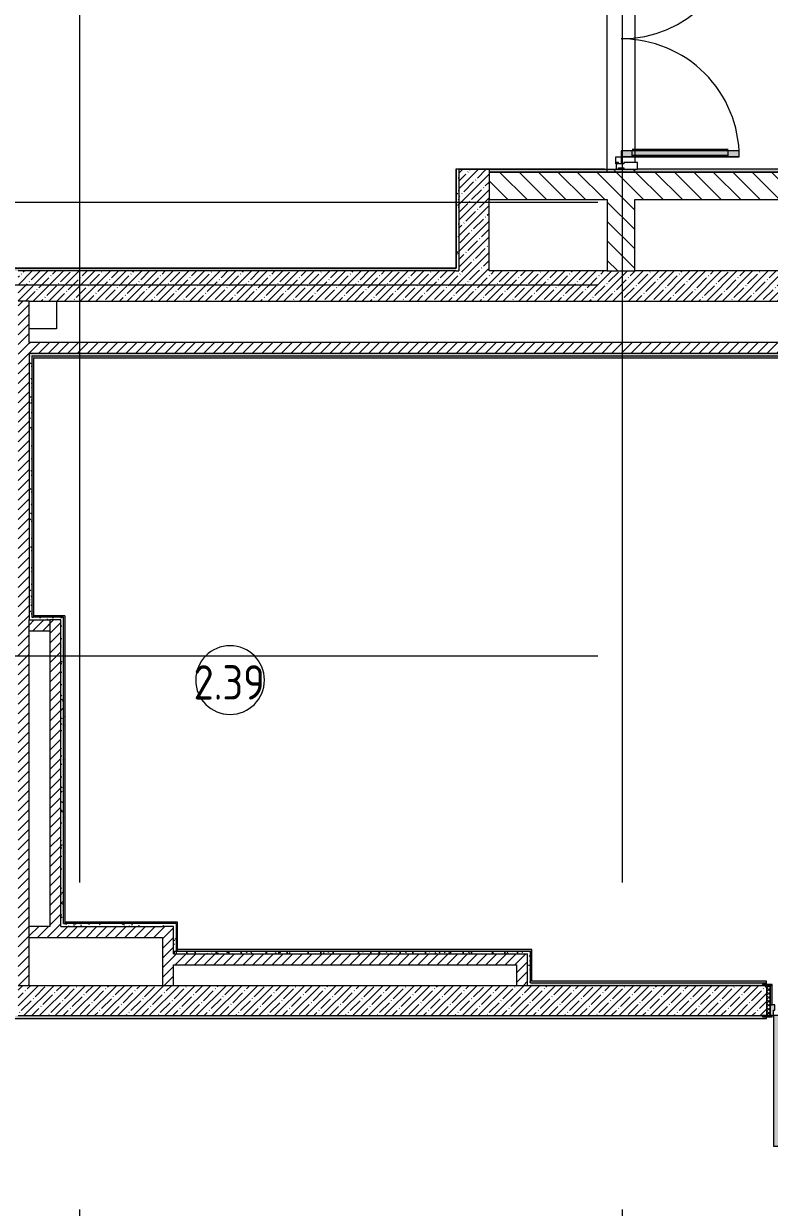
# Model space of a CAD drawing. Header units: millimetres. Extents: x -6228 to 200708, y -8553 to 29014.
# Drawn here: x 145194 to 150624, y 3785 to 12400 of the extents above; entities that cross this region are included whole.
import ezdxf

# ---------------------------------------------------------------- set-up
doc = ezdxf.new("R2010")
doc.units = ezdxf.units.MM
doc.linetypes.add('Осевая', pattern=[15875, 3175, -2381.25, 7937.5, -2381.25])
for name, color, linetype, lineweight in [('A-AREA-IDEN', 7, 'Continuous', 9), ('A-GLAZ-CWMG-3', 7, 'Continuous', 9), ('A-WALL-4', 7, 'Continuous', 13), ('I-WALL-6', 7, 'Continuous', 9), ('Оси-2', 7, 'Осевая', 9)]:
    doc.layers.add(name, color=color, linetype=linetype, lineweight=lineweight)
for name, color, linetype, lineweight, true_color in [('A-DETL-GENF-5', 7, 'Continuous', 9, 0xe2e2e2), ('A-DETL-GENF-6', 7, 'Continuous', 9, 0xaaaaaa), ('A-DOOR-5', 7, 'Continuous', 9, 0xaaaaaa), ('A-DOOR-6', 7, 'Continuous', 9, 0xe2e2e2), ('A-DOOR-FRAM-4', 7, 'Continuous', 9, 0xe2e2e2), ('A-DOOR-FRAM-5', 7, 'Continuous', 9, 0xaaaaaa), ('A-FLOR-3', 7, 'Continuous', 9, 0xaaaaaa), ('I-WALL-4', 7, 'Continuous', 9, 0x99bbae), ('I-WALL-8', 9, 'Continuous', 9, 0x808080)]:
    doc.layers.add(name, color=color, linetype=linetype, lineweight=lineweight, true_color=true_color)
doc.styles.add('GOST Common', font='GOST_Common.ttf', dxfattribs={"width": 0.9, "height": 250})
pattern_1 = [(45, (50944.32, 0), (-35.35534, 35.35534), [])]
pattern_2 = [(45, (50944.32, 0), (-57.024626, 57.024626), []), (45, (51001.345, 0), (-57.024626, 57.024626), [100.806, -20.161, 3.353, -16.808])]
pattern_3 = [(135, (50944.32, 0), (-70.71068, -70.71068), [])]
pattern_4 = [(0, (50944.32, 0), (121.92, 30.48), [10.058, -81.382, 10.058, -81.382, -487.68]), (0, (50944.32, 0), (121.92, 30.48), [-182.88, 10.058, -172.822, 10.058, -81.382, -213.36]), (0, (50944.32, 0), (121.92, 30.48), [-457.2, 10.058, -50.902, 10.058, -142.342]), (120, (50990.04, 15.24), (-87.356454, 90.345817), [10.058, -81.382, 10.058, -81.382, -487.68]), (120, (50990.04, 15.24), (-87.356454, 90.345817), [-182.88, 10.058, -172.822, 10.058, -81.382, -213.36]), (120, (50990.04, 15.24), (-87.356454, 90.345817), [-457.2, 10.058, -50.902, 10.058, -142.342]), (240, (51005.28, 76.2), (-34.563546, -120.825817), [10.058, -81.382, 10.058, -81.382, -487.68]), (240, (51005.28, 76.2), (-34.563546, -120.825817), [-182.88, 10.058, -172.822, 10.058, -81.382, -213.36]), (240, (51005.28, 76.2), (-34.563546, -120.825817), [-457.2, 10.058, -50.902, 10.058, -142.342])]

# ---------------------------------------------------------------- blocks, each defined once
blk = doc.blocks.new('110_Дверь_СКБ_1Ст_Внутренняя1 - Д-7а_л__950x2100h_Туалет-V165-План зашивки приборов отопления в осях 2 этажа 23-33')
at = {"layer": 'A-DOOR-5'}
h = blk.add_hatch(dxfattribs=at)
h.set_pattern_fill('FP_69', color=256, style=0, pattern_type=2)
h.set_pattern_definition([(135, (1776.41, 174.685), (-14.14214, -14.14214), []), (225, (1776.41, 174.685), (14.14214, -14.14214), [])])
h.paths.add_polyline_path([(537.5, 110), (512.5, 110), (512.5, -110), (537.5, -110)])
at = {"layer": 'A-DOOR-6'}
h = blk.add_hatch(color=256, dxfattribs=at)
h.paths.add_polyline_path([(487.5, 110), (487.5, 70), (477.5, 70), (477.5, 30), (512.5, 30), (512.5, 110)])
h.paths.add_polyline_path([(-462.5, 110), (-487.5, 110), (-487.5, 30), (-452.5, 30), (-452.5, 70), (-462.5, 70)])
at = {"layer": 'A-DOOR-FRAM-4'}
for points in [[(447.5, 1060), (447.5, 110), (487.5, 110), (487.5, 1060)], [(-542.5, 118), (-542.5, 110), (-472.5, 110), (-472.5, 118)], [(-487.5, 110), (-487.5, 109), (-472.5, 110)], [(567.5, 118), (497.5, 118), (497.5, 110), (567.5, 110)], [(497.5, 110), (497.5, 109), (512.5, 110)], [(-472.5, 30), (-487.5, 30), (-487.5, -110), (-472.5, -110)], [(512.5, 30), (497.5, 30), (497.5, -110), (512.5, -110)], [(-542.5, -110), (-542.5, -118), (-472.5, -118), (-472.5, -110)], [(567.5, -110), (497.5, -110), (497.5, -118), (567.5, -118)]]:
    blk.add_hatch(color=256, dxfattribs=at).paths.add_polyline_path(points)
at = {"layer": 'A-DOOR-FRAM-5'}
h = blk.add_hatch(dxfattribs=at)
h.set_pattern_fill('FP_70', color=256, style=0, pattern_type=2)
h.set_pattern_definition([(45, (-346.384, 174.685), (-14.1421, 14.1421), []), (135, (-346.384, 174.685), (-14.1421, -14.1421), [])])
h.paths.add_polyline_path([(-487.5, 110), (-512.5, 110), (-512.5, -110), (-487.5, -110)])
at = {"layer": 'A-DOOR-5'}
for p, q in [((487.5, 1060), (447.5, 1060)), ((447.5, 1060), (447.5, 110)), ((487.5, 110), (487.5, 1060)), ((447.5, 110), (487.5, 110))]:
    blk.add_line(p, q, dxfattribs=at)
blk.add_arc((487.5, 110), 950, 90, 180, dxfattribs=at)
at = {"layer": 'A-DOOR-FRAM-5'}
for p, q in [((-472.5, 118), (-542.5, 118)), ((-542.5, 118), (-542.5, 110)), ((-542.5, 110), (-472.5, 110)), ((-487.5, 110), (-512.5, 110)), ((-512.5, 110), (-512.5, -110)), ((-462.5, 110), (-487.5, 110)), ((-487.5, 110), (-487.5, 30)), ((-487.5, -110), (-487.5, 110)), ((-472.5, 110), (-487.5, 110)), ((-487.5, 110), (-487.5, 109)), ((-487.5, 109), (-472.5, 109)), ((-472.5, 110), (-472.5, 118)), ((-472.5, 109), (-472.5, 110)), ((-462.5, 70), (-462.5, 110)), ((487.5, 110), (487.5, 70)), ((512.5, 110), (487.5, 110)), ((567.5, 118), (497.5, 118)), ((497.5, 118), (497.5, 110)), ((512.5, 110), (497.5, 110)), ((497.5, 110), (497.5, 109)), ((497.5, 110), (567.5, 110)), ((497.5, 109), (512.5, 109)), ((512.5, 30), (512.5, 110)), ((537.5, 110), (512.5, 110)), ((512.5, 110), (512.5, -110)), ((512.5, 109), (512.5, 110)), ((537.5, -110), (537.5, 110)), ((567.5, 110), (567.5, 118)), ((-487.5, 30), (-452.5, 30)), ((-472.5, 30), (-487.5, 30)), ((-487.5, 30), (-487.5, -110)), ((-472.5, -110), (-472.5, 30)), ((-452.5, 70), (-462.5, 70)), ((-452.5, 30), (-452.5, 70)), ((487.5, 70), (477.5, 70)), ((477.5, 70), (477.5, 30)), ((477.5, 30), (512.5, 30)), ((512.5, 30), (497.5, 30)), ((497.5, 30), (497.5, -110)), ((512.5, -110), (512.5, 30)), ((-472.5, -110), (-542.5, -110)), ((-542.5, -110), (-542.5, -118)), ((-542.5, -118), (-472.5, -118)), ((-512.5, -110), (-487.5, -110)), ((-487.5, -110), (-472.5, -110)), ((-472.5, -118), (-472.5, -110)), ((497.5, -110), (512.5, -110)), ((567.5, -110), (497.5, -110)), ((497.5, -110), (497.5, -118)), ((497.5, -118), (567.5, -118)), ((512.5, -110), (537.5, -110)), ((567.5, -118), (567.5, -110))]:
    blk.add_line(p, q, dxfattribs=at)
blk = doc.blocks.new('Дверь_Витражная_остекление_ - ВВ-7 остекление-32349468-План зашивки приборов отопления в осях 2 этажа 23-33')
at = {"layer": 'A-DETL-GENF-5'}
for points in [[(-860, -20), (-860, -880), (-815, -880), (-815, -20)], [(865, -880), (910, -880), (910, -140), (900, -140), (900, -40), (910, -40), (910, -20), (865, -20), (865, -298)]]:
    blk.add_hatch(color=256, dxfattribs=at).paths.add_polyline_path(points)
at = {"layer": 'A-DETL-GENF-6'}
for p, q in [((-815, -20), (-860, -20)), ((-860, -880), (-860, -20)), ((-815, -20), (-860, -20)), ((-860, -20), (-860, -880)), ((-815, -880), (-815, -20)), ((-815, -880), (-815, -20)), ((865, -880), (865, -20)), ((865, -20), (865, -880)), ((-860, -100), (-815, -100)), ((-850, -800), (-850, -100)), ((-806, -800), (-806, -100)), ((856, -800), (856, -100)), ((900, -100), (865, -100)), ((900, -800), (900, -140)), ((910, -880), (910, -140)), ((910, -880), (910, -140)), ((-860, -800), (-815, -800)), ((910, -800), (865, -800)), ((-860, -880), (-815, -880)), ((-860, -880), (-815, -880)), ((910, -880), (865, -880)), ((865, -880), (910, -880))]:
    blk.add_line(p, q, dxfattribs=at)
at = {"layer": 'A-DOOR-5'}
for p, q in [((-910, 20), (-860, 20)), ((-910, -20), (-910, 20)), ((-860, 20), (-860, -20)), ((860, 20), (910, 20)), ((860, -20), (860, 20)), ((910, 20), (910, -20)), ((-860, -20), (-910, -20)), ((-860, -880), (-860, -20)), ((860, -880), (860, -20)), ((910, -20), (860, -20))]:
    blk.add_line(p, q, dxfattribs=at)
for centre, start, end in [((-860, -20), 270, 0), ((860, -20), 180, 270)]:
    blk.add_arc(centre, 860, start, end, dxfattribs=at)
blk = doc.blocks.new('Прямоугольный импост - Импост структурный с накладкой - 160мм Темный-32310142-План зашивки приборов отопления в осях 2 этажа 23-33')
at = {"layer": 'A-GLAZ-CWMG-3'}
for p, q in [((-50, 0), (-50, 17)), ((-50, 17), (0, 17)), ((-40, 0), (-50, 0)), ((-40, -40), (-40, 0)), ((0, 0), (-10, 0)), ((-10, 0), (-10, -40)), ((0, 17), (0, 0)), ((-50, -140), (-50, -40)), ((-50, -40), (-40, -40)), ((-10, -40), (0, -40)), ((0, -40), (0, -140)), ((0, -140), (-50, -140))]:
    blk.add_line(p, q, dxfattribs=at)
blk = doc.blocks.new('Марка_Помещения - Номер-25198446-План зашивки приборов отопления в осях 2 этажа 23-33')
at = {"layer": 'A-AREA-IDEN'}
for start, end in [(360, 180), (180, 360)]:
    blk.add_arc((0, 0), 2.5, start, end, dxfattribs=at)

msp = doc.modelspace()

# ---------------------------------------------------------------- hatches: boundary and pattern name
at = {"layer": 'I-WALL-4'}
for points in [[(152004.3, 9969), (152004.3, 9980), (145254.3, 9980), (145254.3, 9969), (151125.8, 9969)], [(145265.3, 8080), (145264.3, 9969), (145254.3, 9969), (145254.3, 8080), (145264.3, 8080)], [(145484.3, 8080), (145495.3, 8080), (145495.3, 8091), (145265.3, 8091), (145265.3, 8080)], [(145484.3, 5850), (145495.3, 5850), (145495.3, 8080), (145484.3, 8080), (145484.3, 6134.2)], [(146304.3, 5850), (146315.3, 5850), (146315.3, 5861), (145495.3, 5861), (145495.3, 5850), (146241.2, 5850)], [(146315.3, 5650), (146315.3, 5850), (146304.3, 5850), (146304.3, 5650)], [(148884.3, 5650), (148895.3, 5650), (148895.3, 5661), (146304.3, 5661), (146304.3, 5650), (148520.7, 5650)], [(148884.3, 5420), (148895.3, 5420), (148895.3, 5650), (148884.3, 5650), (148884.3, 5612.5)]]:
    msp.add_hatch(color=256, dxfattribs=at).paths.add_polyline_path(points)
h = msp.add_hatch(color=256, dxfattribs=at)
h.paths.add_polyline_path([(151654.3, 5420), (152004.3, 5420), (152004.3, 5431), (151654.3, 5431)])
h.paths.add_polyline_path([(150604.3, 5420), (150604.3, 5431), (148895.3, 5431), (148895.3, 5420), (149823.3, 5420)])
at = {"layer": 'I-WALL-6'}
h = msp.add_hatch(dxfattribs=at)
h.set_pattern_fill('FP_144', color=256, style=0, pattern_type=2)
h.set_pattern_definition(pattern_3)
h.paths.add_polyline_path([(149644.3, 11320), (149644.3, 11340), (149444.3, 11340), (149444.3, 11320)])
h.paths.add_polyline_path([(149497.6, 13240), (149644.3, 13240), (149644.3, 13400), (149444.3, 13400), (149444.3, 13240)])
h = msp.add_hatch(dxfattribs=at)
h.set_pattern_fill('FP_142', color=256, style=0, pattern_type=2)
h.set_pattern_definition(pattern_2)
h.paths.add_polyline_path([(148583.3, 10600), (148583.3, 11340), (148363.3, 11340), (148363.3, 10600), (148520.7, 10600)])
h = msp.add_hatch(dxfattribs=at)
h.set_pattern_fill('FP_144', color=256, style=0, pattern_type=2)
h.set_pattern_definition(pattern_3)
h.paths.add_polyline_path([(151533.3, 11120), (151533.3, 11320), (148583.3, 11320), (148583.3, 11120), (151125.8, 11120)])
h = msp.add_hatch(dxfattribs=at)
h.set_pattern_fill('FP_144', color=256, style=0, pattern_type=2)
h.set_pattern_definition(pattern_3)
h.paths.add_polyline_path([(149644.3, 10600), (149644.3, 11120), (149444.3, 11120), (149444.3, 10600)])
h = msp.add_hatch(dxfattribs=at)
h.set_pattern_fill('FP_142', color=256, style=0, pattern_type=2)
h.set_pattern_definition(pattern_2)
h.paths.add_polyline_path([(152428.4, 10380), (152554.3, 10380), (152554.3, 10600), (145154.3, 10600), (145154.3, 10380), (151777.1, 10380)])
h = msp.add_hatch(dxfattribs=at)
h.set_pattern_fill('FP_145', color=256, style=0, pattern_type=2)
h.set_pattern_definition(pattern_1)
h.paths.add_polyline_path([(145234.3, 5400), (145234.3, 10380), (145154.3, 10380), (145154.3, 5400)])
h = msp.add_hatch(dxfattribs=at)
h.set_pattern_fill('FP_145', color=256, style=0, pattern_type=2)
h.set_pattern_definition(pattern_1)
h.paths.add_polyline_path([(152004.3, 10000), (152024.3, 10000), (152024.3, 10080), (145234.3, 10080), (145234.3, 10000), (151125.8, 10000)])
h = msp.add_hatch(dxfattribs=at)
h.set_pattern_fill('FP_145', color=256, style=0, pattern_type=2)
h.set_pattern_definition(pattern_1)
h.paths.add_polyline_path([(145264.3, 7980), (145384.3, 7980), (145384.3, 8060), (145234.3, 8060), (145234.3, 7980)])
h = msp.add_hatch(dxfattribs=at)
h.set_pattern_fill('FP_145', color=256, style=0, pattern_type=2)
h.set_pattern_definition(pattern_1)
h.paths.add_polyline_path([(145234.3, 7980), (145464.3, 7980), (145464.3, 8060), (145234.3, 8060)])
h = msp.add_hatch(dxfattribs=at)
h.set_pattern_fill('FP_145', color=256, style=0, pattern_type=2)
h.set_pattern_definition(pattern_1)
h.paths.add_polyline_path([(145384.3, 5830), (145464.3, 5830), (145464.3, 7980), (145384.3, 7980), (145384.3, 6134.2)])
h = msp.add_hatch(dxfattribs=at)
h.set_pattern_fill('FP_145', color=256, style=0, pattern_type=2)
h.set_pattern_definition(pattern_1)
h.paths.add_polyline_path([(146204.3, 5750), (146204.3, 5830), (145234.3, 5830), (145234.3, 5750), (145915.6, 5750)])
h = msp.add_hatch(dxfattribs=at)
h.set_pattern_fill('FP_145', color=256, style=0, pattern_type=2)
h.set_pattern_definition(pattern_1)
h.paths.add_polyline_path([(146204.3, 5400), (146284.3, 5400), (146284.3, 5830), (146204.3, 5830), (146204.3, 5612.5)])
h = msp.add_hatch(dxfattribs=at)
h.set_pattern_fill('FP_145', color=256, style=0, pattern_type=2)
h.set_pattern_definition(pattern_1)
h.paths.add_polyline_path([(148784.3, 5550), (148784.3, 5630), (146284.3, 5630), (146284.3, 5550), (148520.7, 5550)])
h = msp.add_hatch(dxfattribs=at)
h.set_pattern_fill('FP_145', color=256, style=0, pattern_type=2)
h.set_pattern_definition(pattern_1)
h.paths.add_polyline_path([(148864.3, 5400), (148864.3, 5630), (148784.3, 5630), (148784.3, 5400)])
h = msp.add_hatch(dxfattribs=at)
h.set_pattern_fill('FP_142', color=256, style=0, pattern_type=2)
h.set_pattern_definition(pattern_2)
h.paths.add_polyline_path([(152514.3, 5180), (152554.3, 5180), (152554.3, 5400), (151654.3, 5400), (151654.3, 5180), (152428.4, 5180)])
h.paths.add_polyline_path([(150604.3, 5180), (150604.3, 5400), (145154.3, 5400), (145154.3, 5180), (150574.3, 5180)])
at = {"layer": 'I-WALL-8'}
h = msp.add_hatch(dxfattribs=at)
h.set_pattern_fill('FP_160', color=256, style=0, pattern_type=2)
h.set_pattern_definition(pattern_4)
h.paths.add_polyline_path([(148343.3, 10600), (148363.3, 10600), (148363.3, 11341), (148343.3, 11341), (148343.3, 10620)])
h = msp.add_hatch(dxfattribs=at)
h.set_pattern_fill('FP_160', color=256, style=0, pattern_type=2)
h.set_pattern_definition(pattern_4)
h.paths.add_polyline_path([(151533.3, 11320), (151533.3, 11340), (148583.3, 11340), (148583.3, 11320), (151125.8, 11320)])
h = msp.add_hatch(dxfattribs=at)
h.set_pattern_fill('FP_160', color=256, style=0, pattern_type=2)
h.set_pattern_definition(pattern_4)
h.paths.add_polyline_path([(148343.3, 10600), (148342.3, 10620), (144404.3, 10620), (144404.3, 10608), (144434.3, 10608), (144434.3, 10600), (145915.6, 10600)])
h.paths.add_polyline_path([(143310.4, 10600), (143424.3, 10600), (143424.3, 10608), (143454.3, 10608), (143454.3, 10620), (142329.3, 10620), (142329.3, 10608), (142384.3, 10608), (142384.3, 10600), (142659.2, 10600)])
h.paths.add_polyline_path([(140874.3, 10600), (140874.3, 10608), (140929.3, 10608), (140929.3, 10620), (140167.8, 10620), (140167.8, 10600), (140705.3, 10600)])
h = msp.add_hatch(dxfattribs=at)
h.set_pattern_fill('FP_160', color=256, style=0, pattern_type=2)
h.set_pattern_definition(pattern_4)
h.paths.add_polyline_path([(151993.3, 9980), (152004.3, 9980), (152004.3, 10000), (145234.3, 10000), (145234.3, 9980), (151125.8, 9980)])
h = msp.add_hatch(dxfattribs=at)
h.set_pattern_fill('FP_160', color=256, style=0, pattern_type=2)
h.set_pattern_definition(pattern_4)
h.paths.add_polyline_path([(145234.3, 8060), (145254.3, 8060), (145254.3, 9980), (145234.3, 9980), (145234.3, 8221)])
h = msp.add_hatch(dxfattribs=at)
h.set_pattern_fill('FP_160', color=256, style=0, pattern_type=2)
h.set_pattern_definition(pattern_4)
h.paths.add_polyline_path([(145254.3, 8060), (145484.3, 8060), (145484.3, 8080), (145254.3, 8080)])
h = msp.add_hatch(dxfattribs=at)
h.set_pattern_fill('FP_160', color=256, style=0, pattern_type=2)
h.set_pattern_definition(pattern_4)
h.paths.add_polyline_path([(145484.3, 5830), (145484.3, 8060), (145464.3, 8060), (145464.3, 5830)])
h = msp.add_hatch(dxfattribs=at)
h.set_pattern_fill('FP_160', color=256, style=0, pattern_type=2)
h.set_pattern_definition(pattern_4)
h.paths.add_polyline_path([(146304.3, 5830), (146304.3, 5850), (145484.3, 5850), (145484.3, 5830), (146284.3, 5830)])
h = msp.add_hatch(dxfattribs=at)
h.set_pattern_fill('FP_160', color=256, style=0, pattern_type=2)
h.set_pattern_definition(pattern_4)
h.paths.add_polyline_path([(146284.3, 5630), (146304.3, 5630), (146304.3, 5830), (146284.3, 5830), (146284.3, 5742.9)])
h = msp.add_hatch(dxfattribs=at)
h.set_pattern_fill('FP_160', color=256, style=0, pattern_type=2)
h.set_pattern_definition(pattern_4)
h.paths.add_polyline_path([(148864.3, 5630), (148884.3, 5630), (148884.3, 5650), (146284.3, 5650), (146284.3, 5630), (148520.7, 5630)])
h = msp.add_hatch(dxfattribs=at)
h.set_pattern_fill('FP_160', color=256, style=0, pattern_type=2)
h.set_pattern_definition(pattern_4)
h.paths.add_polyline_path([(148884.3, 5400), (148884.3, 5630), (148864.3, 5630), (148864.3, 5400)])
h = msp.add_hatch(dxfattribs=at)
h.set_pattern_fill('FP_160', color=256, style=0, pattern_type=2)
h.set_pattern_definition(pattern_4)
h.paths.add_polyline_path([(151777.1, 5400), (152004.3, 5400), (152004.3, 5420), (151654.3, 5420), (151654.3, 5408), (151684.3, 5408), (151684.3, 5400)])
h.paths.add_polyline_path([(150574.3, 5400), (150574.3, 5408), (150604.3, 5408), (150604.3, 5420), (148884.3, 5420), (148884.3, 5400), (149823.3, 5400)])
h = msp.add_hatch(dxfattribs=at)
h.set_pattern_fill('FP_160', color=256, style=0, pattern_type=2)
h.set_pattern_definition(pattern_4)
h.paths.add_polyline_path([(151654.3, 5160), (152514.3, 5160), (152514.3, 5180), (151684.3, 5180), (151684.3, 5172), (151654.3, 5172)])
h.paths.add_polyline_path([(150604.3, 5160), (150604.3, 5172), (150574.3, 5172), (150574.3, 5180), (145134.3, 5180), (145134.3, 5160), (149823.3, 5160)])

# ---------------------------------------------------------------- linework, layer by layer
at = {"layer": 'A-FLOR-3'}
for p, q in [((145434.3, 10380), (145434.3, 10180)), ((145434.3, 10180), (145234.3, 10180))]:
    msp.add_line(p, q, dxfattribs=at)
at = {"layer": 'A-WALL-4'}
for p, q in [((148363.3, 11341), (148363.3, 11340)), ((148583.3, 11340), (148583.3, 11320)), ((151533.3, 11340), (149665.3, 11340)), ((144404.3, 10620), (148343.3, 10620)), ((148343.3, 10600), (148363.3, 10600)), ((149444.3, 10600), (149644.3, 10600)), ((145234.3, 10380), (145154.3, 10380)), ((152024.3, 10000), (145234.3, 10000)), ((145234.3, 10000), (145234.3, 8060)), ((152004.3, 9980), (145254.3, 9980)), ((145254.3, 9980), (145254.3, 8080)), ((145234.3, 8060), (145384.3, 8060)), ((145254.3, 8080), (145265.3, 8080)), ((145484.3, 5850), (145484.3, 8060)), ((145464.3, 5830), (146204.3, 5830)), ((145484.3, 5850), (145495.3, 5850)), ((146284.3, 5630), (146284.3, 5830)), ((146284.3, 5630), (146304.3, 5630)), ((146304.3, 5661), (146304.3, 5650)), ((146304.3, 5650), (146315.3, 5650)), ((148884.3, 5420), (148884.3, 5630)), ((145154.3, 5400), (145234.3, 5400)), ((148864.3, 5400), (150574.3, 5400)), ((148884.3, 5420), (150604.3, 5420)), ((145154.3, 5180), (150574.3, 5180))]:
    msp.add_line(p, q, dxfattribs=at)
at = {"layer": 'I-WALL-6'}
for p, q in [((149444.3, 11320), (149444.3, 13221.2)), ((149644.3, 13190), (149644.3, 11390)), ((149423.3, 11341), (148342.3, 11341)), ((148342.3, 11341), (148342.3, 10621)), ((148343.3, 11341), (148343.3, 10620)), ((148363.3, 11340), (148363.3, 10600)), ((148363.3, 11340), (149665.3, 11340)), ((151533.3, 11320), (148583.3, 11320)), ((148583.3, 11320), (148583.3, 11120)), ((148583.3, 11320), (151533.3, 11320)), ((149423.3, 11340), (149423.3, 11341)), ((149644.3, 11320), (149644.3, 11340)), ((151774.3, 11341), (149665.3, 11341)), ((149665.3, 11341), (149665.3, 11340)), ((148583.3, 11120), (149444.3, 11120)), ((148583.3, 10600), (148583.3, 11120)), ((149444.3, 11120), (149444.3, 10600)), ((149644.3, 10600), (149644.3, 11120)), ((149644.3, 11120), (151533.3, 11120)), ((148342.3, 10621), (144404.3, 10621)), ((148343.3, 10600), (145154.3, 10600)), ((149444.3, 10600), (148583.3, 10600)), ((151533.3, 10600), (149644.3, 10600)), ((145234.3, 10080), (145234.3, 10380)), ((145234.3, 10380), (152554.3, 10380)), ((152024.3, 10080), (145234.3, 10080)), ((145265.3, 9969), (152004.3, 9969)), ((145265.3, 9969), (145265.3, 8080)), ((145234.3, 5400), (145234.3, 8060)), ((145495.3, 8091), (145265.3, 8091)), ((145484.3, 8080), (145265.3, 8080)), ((145384.3, 8060), (145384.3, 5830)), ((145464.3, 8060), (145384.3, 8060)), ((145464.3, 5830), (145464.3, 8060)), ((145484.3, 8060), (145484.3, 8080)), ((145495.3, 8091), (145495.3, 5850)), ((145234.3, 7980), (145384.3, 7980)), ((146315.3, 5861), (145495.3, 5861)), ((146315.3, 5650), (146315.3, 5861)), ((145384.3, 5830), (145234.3, 5830)), ((146304.3, 5850), (145495.3, 5850)), ((146284.3, 5830), (146204.3, 5830)), ((146304.3, 5850), (146304.3, 5630)), ((145234.3, 5750), (146204.3, 5750)), ((146204.3, 5750), (146204.3, 5400)), ((146284.3, 5650), (148884.3, 5650)), ((148895.3, 5661), (146304.3, 5661)), ((146304.3, 5630), (148864.3, 5630)), ((148864.3, 5400), (148864.3, 5630)), ((148884.3, 5630), (148884.3, 5650)), ((148895.3, 5431), (148895.3, 5661)), ((146284.3, 5550), (148784.3, 5550)), ((146284.3, 5400), (146284.3, 5550)), ((148784.3, 5550), (148784.3, 5400)), ((150604.3, 5431), (148895.3, 5431)), ((150604.3, 5408), (150604.3, 5431)), ((145234.3, 5400), (148864.3, 5400)), ((150604.3, 5159), (150604.3, 5172)), ((145133.3, 5159), (150604.3, 5159)), ((145134.3, 5160), (150604.3, 5160))]:
    msp.add_line(p, q, dxfattribs=at)
at = {"layer": 'Оси-2'}
for p, q in [((145604.3, 593.7), (145604.3, 19415.1)), ((149554.3, 593.7), (149554.3, 19415.1)), ((135881, 11100), (171263.3, 11100)), ((135881, 10500), (171263.3, 10500)), ((135881, 7800), (173704.3, 7800))]:
    msp.add_line(p, q, dxfattribs=at)

# ---------------------------------------------------------------- block references
at = {"layer": 'A-AREA-IDEN', "xscale": 99.99999999999993, "yscale": 99.99999999999993, "zscale": 99.99999999999993}
msp.add_blockref('Марка_Помещения - Номер-25198446-План зашивки приборов отопления в осях 2 этажа 23-33', (146697.7, 7622.1), dxfattribs=at)
at = {"layer": 'A-DOOR-5'}
for name, p, rotation in [('Дверь_Витражная_остекление_ - ВВ-7 остекление-32349468-План зашивки приборов отопления в осях 2 этажа 23-33', (149525.3, 12290), 89.99999999999993), ('110_Дверь_СКБ_1Ст_Внутренняя1 - Д-7а_л__950x2100h_Туалет-V165-План зашивки приборов отопления в осях 2 этажа 23-33', (151141.8, 5290), 180)]:
    msp.add_blockref(name, p, dxfattribs=dict(at, rotation=rotation))
at = {"layer": 'A-GLAZ-CWMG-3', "extrusion": (0, 0, -1), "rotation": 270.0000000000001}
msp.add_blockref('Прямоугольный импост - Импост структурный с накладкой - 160мм Темный-32310142-План зашивки приборов отопления в осях 2 этажа 23-33', (-149525.3, 11340), dxfattribs=at)

# ---------------------------------------------------------------- texts
at = {"layer": 'A-AREA-IDEN', "insert": (146431.9, 7730.7), "char_height": 250, "width": 663.797, "attachment_point": 1, "style": 'GOST Common'}
msp.add_mtext('2.39', dxfattribs=at)

doc.saveas('drawing.dxf')
